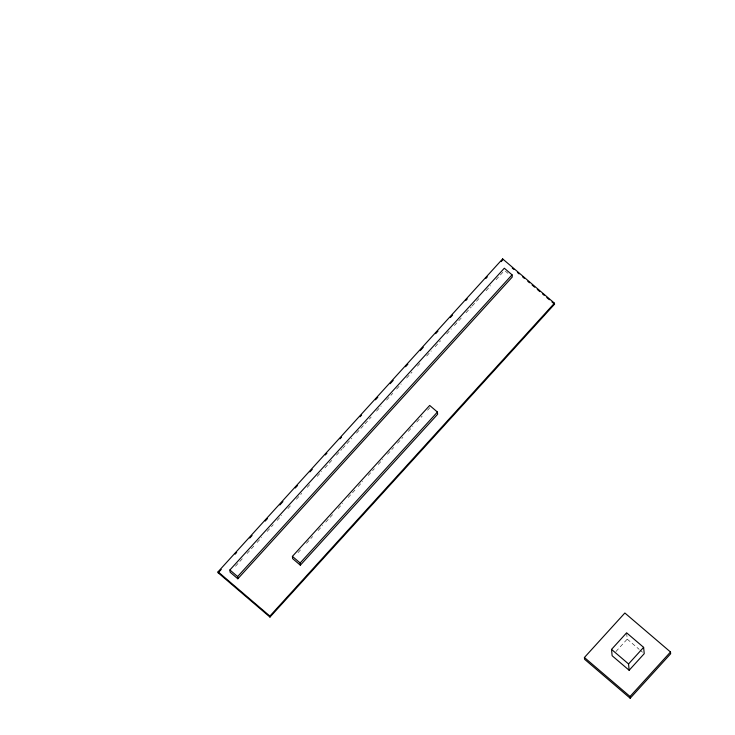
<?xml version="1.0" encoding="UTF-8"?>
<svg xmlns="http://www.w3.org/2000/svg" width="735" height="735" viewBox="0 0 735 735"><rect width="100%" height="100%" fill="white"/><g stroke="black" fill="none" stroke-linecap="round" stroke-linejoin="round"><path stroke-width="0.55" stroke-dasharray="3.67 2.76" d="M235.494 566.244L242.431 558.609M247.052 553.529L253.988 545.894M257.075 542.504L261.697 537.423M267.099 531.488L273.264 524.707M277.123 520.472L281.744 515.382M287.909 508.602L291.767 504.366M296.389 499.276L301.782 493.35M307.184 487.415L311.034 483.18M317.208 476.399L321.829 471.31M324.916 467.919L331.852 460.294M336.474 455.204L341.876 449.269M342.639 448.423L351.89 438.253M356.521 433.172L364.229 424.692M365.001 423.847L371.166 417.067M376.559 411.131L381.189 406.042M386.582 400.116L392.747 393.335M396.606 389.091L401.227 384.01M406.63 378.075L412.023 372.14M417.416 366.205L421.274 361.969M426.667 356.034L431.298 350.953M435.148 346.718L440.541 340.783M446.715 334.002L451.336 328.912M454.423 325.522L461.36 317.897M465.981 312.807L471.383 306.881M472.155 306.026L480.635 296.701M486.028 290.775L490.649 285.685M496.051 279.75L502.988 272.125M298.006 552.656L301.864 548.42M306.495 543.33L312.66 536.541M318.062 530.606L322.683 525.516M325.77 522.126L332.716 514.5M338.109 508.556L342.74 503.475M348.142 497.54L355.079 489.905M358.165 486.515L362.796 481.425M368.189 475.49L374.363 468.7M378.222 464.465L382.843 459.375M387.474 454.285L393.648 447.505M397.497 443.26L402.899 437.325M408.302 431.39L412.923 426.3M416.782 422.065L422.184 416.129M427.577 410.194L429.892 407.649M615.902 651.577L627.212 639.138L626.615 632.826M505.386 271.16L507.968 273.365M627.212 639.138L639.128 649.317M639.974 650.043L642.528 652.221"/><path stroke-width="1.1" d="M218.056 571.802L502.639 258.904L554.456 303.178L554.548 304.189L269.965 617.088L218.157 572.813L218.056 571.802L269.874 616.077L269.965 617.088M218.157 572.813L221.244 569.423M235.126 554.162L236.661 552.463M249.771 538.048L252.087 535.503M265.197 521.087L267.512 518.542M279.851 504.982L282.938 501.582M295.277 488.022L297.592 485.477M309.931 471.907L312.246 469.362M325.357 454.947L326.9 453.256M340.011 438.832L341.554 437.141M360.058 416.791L361.602 415.091M375.484 399.831L377.799 397.286M390.138 383.716L393.225 380.326M405.564 366.756L407.879 364.211M420.218 350.65L423.305 347.251M435.644 333.69L437.959 331.145M450.298 317.575L452.604 315.03M465.714 300.615L467.258 298.925M485.771 278.565L487.314 276.875M501.196 261.605L502.74 259.914L502.639 258.904M229.89 569.965L504.32 268.22L512.056 274.826L512.258 277.04L237.828 578.785L230.092 572.17L229.89 569.965L237.616 576.571L237.828 578.785M237.616 576.571L512.056 274.826M292.401 556.386L429.681 405.435L437.417 412.041L437.628 414.255L300.339 565.197L292.613 558.591L292.401 556.386L300.137 562.992L300.339 565.197M300.137 562.992L437.417 412.041M269.874 616.077L554.456 303.178M584.408 657.494L624.86 613.008L670.495 652L670.66 653.764L630.198 698.25L584.573 659.267L584.408 657.494L630.033 696.486L630.198 698.25M611.529 649.409L626.615 632.826L643.63 647.36L644.227 653.672L629.142 670.265L612.126 655.73L611.529 649.409L628.544 663.953L629.142 670.265M628.544 663.953L643.63 647.36M630.033 696.486L670.495 652M512.24 268.027L513.967 269.506M517.422 272.455L519.149 273.935M522.603 276.884L524.331 278.363M527.785 281.312L529.512 282.791M532.103 285.005L534.694 287.21M537.276 289.425L539.867 291.639M542.458 293.853L544.185 295.332M546.776 297.546L549.367 299.761M551.957 301.975L554.548 304.189"/></g></svg>
